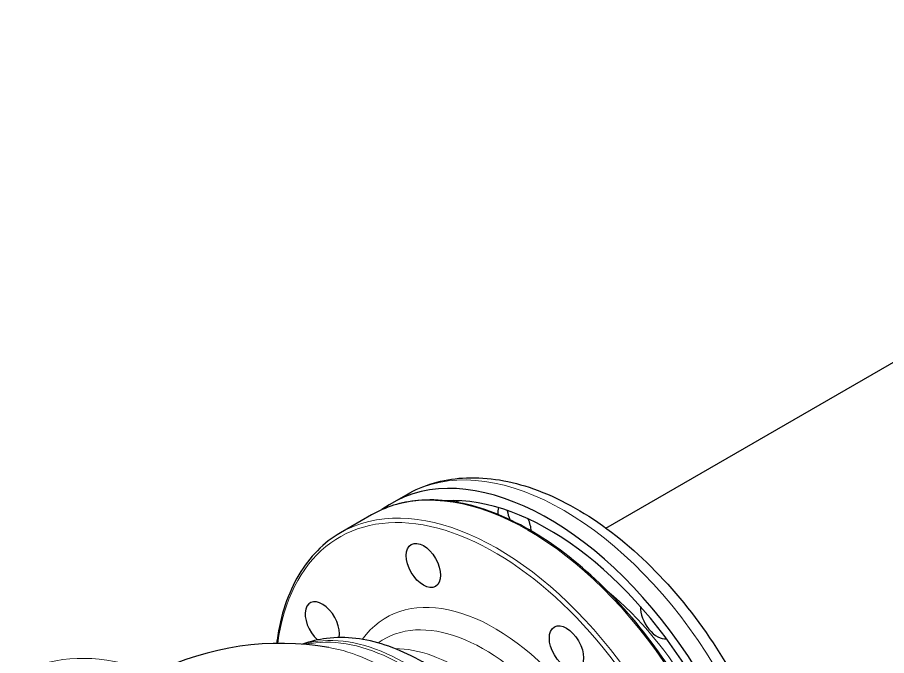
# Model space of a CAD drawing. Header units: millimetres. Extents: x 0 to 14700, y -3 to 10395.
# Drawn here: x 9741.8 to 10136.5, y 7390.5 to 7680.3 of the extents above; entities that cross this region are included whole.
import ezdxf

# ---------------------------------------------------------------- set-up
doc = ezdxf.new("R2010")
doc.units = ezdxf.units.MM
doc.header["$LTSCALE"] = 35
doc.layers.add('Visible', color=7, linetype='Continuous', lineweight=25)
doc.layers.add('Visible Narrow', color=7, linetype='Continuous', lineweight=18)

msp = doc.modelspace()

# ---------------------------------------------------------------- linework, layer by layer
at = {"layer": 'Visible'}
for p, q in [((10009, 7448.48), (10663.04, 7826.09)), ((9911.78, 7459.73), (9918.5, 7463.61)), ((9902.59, 7454.42), (9888.45, 7446.26))]:
    msp.add_line(p, q, dxfattribs=at)
msp.add_arc((9861.41, 7266.1), 130, 80.317, 116.115, dxfattribs=at)
for centre, major_axis, start_param, end_param in [((9983.03, 7336.32), (-71.25, 123.41), 3.390102, 6.347402), ((9983.03, 7336.32), (-68.25, 118.21), 3.423733, 6.001045), ((9967.53, 7451.02), (-5.38, 9.31), 0.489904, 0.869464), ((9971.77, 7453.47), (5.38, -9.31), 4.078487, 4.516898), ((9967.53, 7451.02), (5.38, -9.31), 0.841605, 1.416252), ((9880.24, 7404.99), (-5.5, 9.53), 3.715708, 8.352241), ((10032.29, 7407.97), (5.38, -9.31), 3.876342, 6.085724)]:
    msp.add_ellipse(centre, major_axis=major_axis, ratio=0.57735, start_param=start_param, end_param=end_param, dxfattribs=at)
for centre in [(9926.17, 7431.5), (9991.11, 7394.01)]:
    msp.add_ellipse(centre, major_axis=(5.5, -9.53), ratio=0.57735, dxfattribs=at)
for points, knots in [([(9918.5, 7463.61), (9926.16, 7468.03), (9934.86, 7470.56), (9953.71, 7471.84), (9963.91, 7470.32), (9985.32, 7463.28), (9996.55, 7457.36), (10018.46, 7441.76), (10029.13, 7431.99), (10048.68, 7409.79), (10057.58, 7397.36), (10072.81, 7371.08), (10079.15, 7357.23), (10088.68, 7329.34), (10091.87, 7315.3), (10094.63, 7288.3), (10094.2, 7275.33), (10089.38, 7251.94), (10085.06, 7241.44), (10076.72, 7230.1), (10074.56, 7227.6), (10072.22, 7225.32)], [3.066042, 3.066042, 3.066042, 3.066042, 3.341851, 3.341851, 3.63954, 3.63954, 3.967569, 3.967569, 4.30192, 4.30192, 4.634081, 4.634081, 4.96511, 4.96511, 5.29723, 5.29723, 5.631553, 5.631553, 5.959727, 5.959727, 6.061008, 6.061008, 6.061008, 6.061008]), ([(10065.4, 7229.25), (10069.53, 7237.01), (10072.37, 7246.14), (10075.51, 7267.67), (10075.43, 7280.34), (10071.83, 7306.98), (10068.31, 7320.93), (10058.2, 7348.7), (10051.61, 7362.51), (10036.04, 7388.6), (10027.05, 7400.88), (10007.58, 7422.68), (9997.1, 7432.19), (9975.66, 7447.48), (9964.72, 7453.25), (9943.46, 7460.44), (9933.15, 7461.85), (9916.01, 7460.26), (9908.89, 7458.06), (9902.59, 7454.42)], [4.273172, 4.273172, 4.273172, 4.273172, 4.558437, 4.558437, 4.879941, 4.879941, 5.201661, 5.201661, 5.523079, 5.523079, 5.844386, 5.844386, 6.165844, 6.165844, 6.487603, 6.487603, 6.808872, 6.808872, 7.068583, 7.068583, 7.068583, 7.068583]), ([(9888.45, 7446.26), (9880.85, 7441.87), (9874.46, 7435.4), (9864.68, 7418.93), (9861.34, 7408.88), (9859.62, 7397.1), (9859.55, 7396.59), (9859.48, 7396.09)], [0.7853982, 0.7853982, 0.7853982, 0.7853982, 1.0988349, 1.0988349, 1.4168447, 1.4168447, 1.4309912, 1.4309912, 1.4309912, 1.4309912]), ([(9998.85, 7262.18), (9998.82, 7264.01), (9998.75, 7265.85), (9997.97, 7278.1), (9995.84, 7288.9), (9989.06, 7310.33), (9984.43, 7320.95), (9973.19, 7341.07), (9966.59, 7350.56), (9951.95, 7367.61), (9943.9, 7375.17), (9926.9, 7387.55), (9917.94, 7392.36), (9899.99, 7398.22), (9890.96, 7399.4), (9878.48, 7397.88), (9874.81, 7397.01), (9871.3, 7395.72)], [4.727174, 4.727174, 4.727174, 4.727174, 4.788718, 4.788718, 5.132543, 5.132543, 5.473672, 5.473672, 5.812642, 5.812642, 6.153248, 6.153248, 6.497128, 6.497128, 6.827754, 6.827754, 6.968659, 6.968659, 6.968659, 6.968659])]:
    msp.add_open_spline(points, degree=3, knots=knots, dxfattribs=at)
at = {"layer": 'Visible Narrow'}
for centre, major_axis, start_param, end_param in [((9989.75, 7340.2), (-71.25, 123.41), 3.310554, 6.283185), ((9973.84, 7331.01), (-71.25, 123.41), 3.493285, 6.283185), ((9959.7, 7322.85), (-71.25, 123.41), 3.643316, 6.283185), ((9993.99, 7342.65), (-65.25, 113.02), 6.085882, 6.118549), ((9958.64, 7322.24), (-70.5, 122.11), 3.651286, 6.921075), ((9958.64, 7322.24), (-49.4, 85.57), 3.607278, 6.53692), ((9993.99, 7342.65), (54, -93.53), 0.992022, 2.149571), ((9953.56, 7319.3), (-45.43, 78.68), 3.66068, 6.341454), ((9918.09, 7298.83), (-54, 93.53), 3.9949, 6.149071), ((9916.71, 7298.03), (-54, 93.53), 3.998467, 6.106646), ((9821.81, 7243.24), (-80, 138.56), 4.170487, 6.283185), ((9909.34, 7293.77), (55.47, -96.07), 0.890389, 2.694856), ((9941.55, 7312.37), (-44.55, 77.17), 3.742414, 5.962193)]:
    msp.add_ellipse(centre, major_axis=major_axis, ratio=0.57735, start_param=start_param, end_param=end_param, dxfattribs=at)

doc.saveas('drawing.dxf')
